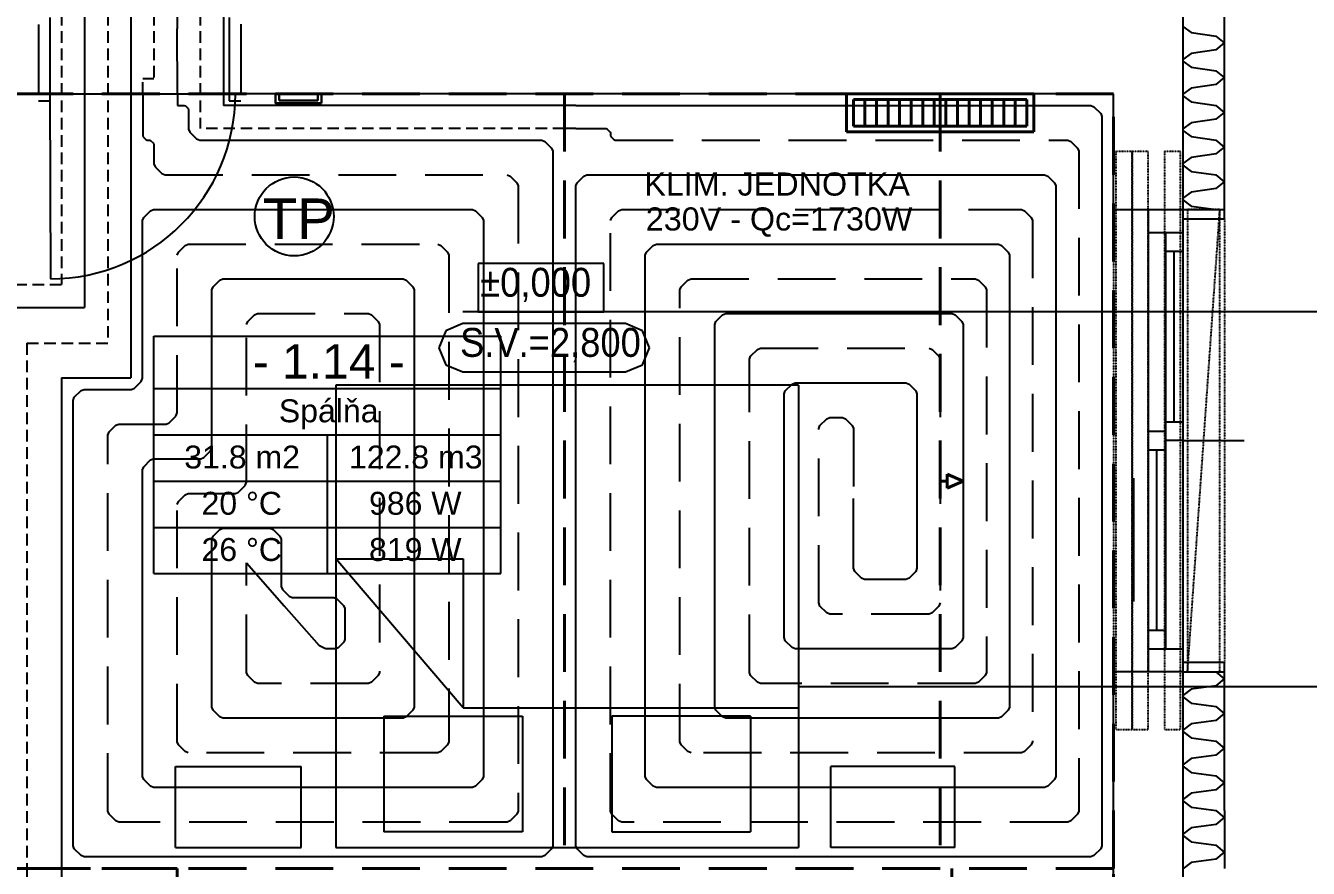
# Model space of a CAD drawing. Header units: millimetres. Extents: x 90740 to 167944, y -39332 to 25855.
# Drawn here: x 102013 to 107561, y -298 to 3347 of the extents above; entities that cross this region are included whole.
import ezdxf

# ---------------------------------------------------------------- set-up
doc = ezdxf.new("R2010")
doc.units = ezdxf.units.MM
for name, pattern in [('Carkovana 0.5x', [0.14, 0.1, -0.04]), ('DASH', [75, 50, -25]), ('TECKOVANA', [0.06, 0, -0.06])]:
    doc.linetypes.add(name, pattern=pattern)
for name, color, linetype in [('1__NP___MIESTNOSTIUK', 7, 'Continuous'), ('1__NP___VYKUROVACIE_TELES_', 7, 'Continuous'), ('DILATA_N___K_RY', 7, 'Continuous'), ('ODVODN__POTRUBIE___PODL__VYK_', 7, 'Continuous'), ('OKRAJOV__DILAT_CIA_PDL', 2, 'Continuous'), ('OKRAJOV__Z_NY_', 7, 'Continuous'), ('PODLAHOVKA', 7, 'Continuous'), ('POLO_KY', 7, 'Continuous'), ('PR_VODN__POTRUBIE___PODL__VYK_', 7, 'Continuous'), ('TABU_KY', 7, 'Continuous'), ('vyk-privod2', 7, 'Continuous'), ('vyk-vratka-ZARIADENIE', 7, 'Continuous'), ('Z_NA_PRECHODOV_CH_POTRUB_', 7, 'Continuous')]:
    doc.layers.add(name, color=color, linetype=linetype)
for name, color, linetype, lineweight in [('vyk_POPIS', 7, 'Continuous', 20), ('XR$1$STANDARD', 252, 'Continuous', 25), ('XR$1$Text 1_50', 252, 'Continuous', 25)]:
    doc.layers.add(name, color=color, linetype=linetype, lineweight=lineweight)
doc.styles.add('ARIAL', font='arial.ttf')
doc.styles.add('ISOCP3', font='arial.ttf')

# ---------------------------------------------------------------- blocks, each defined once
blk = doc.blocks.new('A$C90b3fe5d')
at = {"layer": 'XR$1$STANDARD', "linetype": 'Continuous', "lineweight": -2}
for points in [[(7886.2, 6763.5), (7886.3, 6763.4), (7886.2, 6763.3), (7886.1, 6763.4)], [(7886.2, 6613.5), (7886.3, 6613.4), (7886.2, 6613.3), (7886.1, 6613.4)], [(7886.2, 6463.5), (7886.3, 6463.4), (7886.2, 6463.3), (7886.1, 6463.4)], [(7886.2, 6313.5), (7886.3, 6313.4), (7886.2, 6313.3), (7886.1, 6313.4)], [(7886.2, 6163.5), (7886.3, 6163.4), (7886.2, 6163.3), (7886.1, 6163.4)], [(7886.2, 6013.5), (7886.3, 6013.4), (7886.3, 6013.4), (7886.1, 6013.4), (7886.1, 6013.4)], [(7886.3, 4013.4), (7886.2, 4013.3), (7886.1, 4013.4)], [(7886.2, 3863.5), (7886.3, 3863.4), (7886.2, 3863.3), (7886.1, 3863.4)], [(7886.2, 3713.5), (7886.3, 3713.4), (7886.2, 3713.3), (7886.1, 3713.4)], [(7886.2, 3563.5), (7886.3, 3563.4), (7886.2, 3563.3), (7886.1, 3563.4)], [(7886.2, 3413.5), (7886.3, 3413.4), (7886.2, 3413.3), (7886.1, 3413.4)], [(7886.2, 3263.5), (7886.3, 3263.4), (7886.2, 3263.3), (7886.1, 3263.4)]]:
    blk.add_hatch(color=256, dxfattribs=at).paths.add_polyline_path(points, flags=16)
for p, q in [((7922.2, 5973.4), (7922.2, 7553.4)), ((7742.2, 7513.4), (7742.2, 6013.4)), ((2842.2, 6844.2), (2842.2, 6483.4)), ((3617.2, 6844.2), (3617.2, 6483.4)), ((2792.2, 6813.4), (2792.2, 6513.4)), ((3667.2, 6814.2), (3667.2, 6513.4)), ((7742.2, 6805.2), (7778.2, 6778.2)), ((7778.2, 6778.2), (7886.2, 6763.4)), ((7922.2, 6733.4), (7886.2, 6763.4)), ((7886.2, 6703.4), (7922.2, 6733.4)), ((7778.2, 6688.5), (7742.2, 6661.5)), ((7886.2, 6703.4), (7778.2, 6688.5)), ((7742.2, 6655.2), (7778.2, 6628.2)), ((7778.2, 6628.2), (7886.2, 6613.4)), ((7922.2, 6583.4), (7886.2, 6613.4)), ((7886.2, 6553.4), (7778.2, 6538.5)), ((7886.2, 6553.4), (7922.2, 6583.4)), ((2792.2, 6513.4), (2692.2, 6513.4)), ((2842.2, 6513.4), (2844.4, 5713.4)), ((2842.2, 6513.4), (3617.2, 6513.4)), ((7442.2, 6513.4), (3667.2, 6513.4)), ((7442.2, 6013.4), (7442.2, 6513.4)), ((7778.2, 6538.5), (7742.2, 6511.5)), ((7742.2, 6505.2), (7778.2, 6478.2)), ((2792.2, 6483.4), (2842.2, 6483.4)), ((3617.2, 6483.4), (3667.2, 6483.4)), ((7778.2, 6478.2), (7886.2, 6463.4)), ((7922.2, 6433.4), (7886.2, 6463.4)), ((7778.2, 6388.5), (7742.2, 6361.5)), ((7886.2, 6403.4), (7778.2, 6388.5)), ((7886.2, 6403.4), (7922.2, 6433.4)), ((7742.2, 6355.2), (7778.2, 6328.2)), ((7778.2, 6328.2), (7886.2, 6313.4)), ((7922.2, 6283.4), (7886.2, 6313.4)), ((7886.2, 6253.4), (7922.2, 6283.4)), ((7778.2, 6238.5), (7742.2, 6211.5)), ((7886.2, 6253.4), (7778.2, 6238.5)), ((7742.2, 6205.2), (7778.2, 6178.2)), ((7778.2, 6178.2), (7886.2, 6163.4)), ((7922.2, 6133.4), (7886.2, 6163.4)), ((7886.2, 6103.4), (7778.2, 6088.5)), ((7886.2, 6103.4), (7922.2, 6133.4)), ((7778.2, 6088.5), (7742.2, 6061.5)), ((7742.2, 6055.2), (7778.2, 6028.2)), ((7442.2, 6013.4), (7742.2, 6013.4)), ((7592.2, 6013.4), (7592.2, 4013.4)), ((7742.2, 6013.4), (7742.2, 5973.4)), ((7742.2, 6013.4), (7922.2, 6013.4)), ((7778.2, 6028.2), (7886.2, 6013.4)), ((7886.2, 6013.4), (7886.2, 6013.4)), ((7742.2, 5973.4), (7922.2, 5973.4)), ((7742.2, 5973.4), (7742.2, 4053.4)), ((7592.2, 5913.4), (7742.2, 5913.4)), ((7667.2, 5913.4), (7667.2, 4113.4)), ((7667.2, 5833.4), (7742.2, 5833.4)), ((7704.7, 5093.4), (7704.7, 5833.4)), ((4079.1, 5253.7), (4079.1, 3253.7)), ((6079.1, 5253.7), (4079.1, 5253.7)), ((6079.1, 5253.7), (6079.1, 3253.7)), ((7667.2, 5053.4), (7592.2, 5053.4)), ((7742.2, 5093.4), (7667.2, 5093.4)), ((7742.2, 5013.4), (7667.2, 5013.4)), ((7742.2, 5013.4), (8006.8, 5013.4)), ((7592.2, 4973.4), (7667.2, 4973.4)), ((7629.7, 4193.4), (7629.7, 4973.4)), ((7530.5, 4317.1), (7530.5, 4850.5)), ((4629.1, 3857.5), (4079.1, 4501.5)), ((4079.1, 4501.5), (4629.1, 4501.5)), ((4629.1, 4501.5), (4629.1, 3857.5)), ((7592.2, 4193.4), (7667.2, 4193.4)), ((7592.2, 4113.4), (7742.2, 4113.4)), ((7742.2, 4053.4), (7742.2, 4013.4)), ((7922.2, 4053.4), (7742.2, 4053.4)), ((7922.2, 3413.4), (7922.2, 4053.4)), ((7742.2, 4013.4), (7442.2, 4013.4)), ((7442.2, 1013.4), (7442.2, 4013.4)), ((7742.2, 4013.4), (7742.2, 713.4)), ((7742.2, 4013.4), (7922.2, 4013.4)), ((7922.2, 3983.4), (7886.2, 4013.4)), ((7886.2, 3953.4), (7778.2, 3938.5)), ((7886.2, 3953.4), (7922.2, 3983.4)), ((7778.2, 3938.5), (7742.2, 3911.5)), ((7742.2, 3905.2), (7778.2, 3878.2)), ((4629.1, 3857.5), (4629.1, 3857.5)), ((4629.1, 3857.5), (6079.1, 3857.5)), ((7778.2, 3878.2), (7886.2, 3863.4)), ((7922.2, 3833.4), (7886.2, 3863.4)), ((7886.2, 3803.4), (7922.2, 3833.4)), ((4286.2, 3821.5), (4886.2, 3821.5)), ((4286.2, 3821.5), (4286.2, 3321.5)), ((4886.2, 3821.5), (4886.2, 3321.5)), ((5871.9, 3821.5), (5271.9, 3821.5)), ((5271.9, 3821.5), (5271.9, 3321.5)), ((5871.9, 3821.5), (5871.9, 3321.5)), ((7778.2, 3788.5), (7742.2, 3761.5)), ((7886.2, 3803.4), (7778.2, 3788.5)), ((7742.2, 3755.2), (7778.2, 3728.2)), ((7778.2, 3728.2), (7886.2, 3713.4)), ((7922.2, 3683.4), (7886.2, 3713.4)), ((7886.2, 3653.4), (7922.2, 3683.4)), ((7778.2, 3638.5), (7742.2, 3611.5)), ((7886.2, 3653.4), (7778.2, 3638.5)), ((3385.6, 3603.7), (3929.1, 3603.7)), ((3385.6, 3253.7), (3385.6, 3603.7)), ((3929.1, 3253.7), (3929.1, 3603.7)), ((6219.1, 3253.7), (6219.1, 3603.7)), ((6756.1, 3603.7), (6219.1, 3603.7)), ((6756.1, 3253.7), (6756.1, 3603.7)), ((7742.2, 3605.2), (7778.2, 3578.2)), ((7778.2, 3578.2), (7886.2, 3563.4)), ((7922.2, 3533.4), (7886.2, 3563.4)), ((7886.2, 3503.4), (7778.2, 3488.5)), ((7886.2, 3503.4), (7922.2, 3533.4)), ((7778.2, 3488.5), (7742.2, 3461.5)), ((7742.2, 3455.2), (7778.2, 3428.2)), ((7778.2, 3428.2), (7886.2, 3413.4)), ((7922.2, 3383.4), (7886.2, 3413.4)), ((7922.2, 3413.4), (7922.2, 3413.4)), ((7922.2, 3413.4), (7922.2, 3413.4)), ((7922.2, 3413.4), (7922.2, 3163.4)), ((7778.2, 3338.5), (7742.2, 3311.5)), ((7886.2, 3353.4), (7778.2, 3338.5)), ((7886.2, 3353.4), (7922.2, 3383.4)), ((4886.2, 3321.5), (4286.2, 3321.5)), ((5271.9, 3321.5), (5871.9, 3321.5)), ((7742.2, 3305.2), (7778.2, 3278.2)), ((7778.2, 3278.2), (7886.2, 3263.4)), ((3385.6, 3253.7), (3929.1, 3253.7)), ((4079.1, 3253.7), (6079.1, 3253.7)), ((6756.1, 3253.7), (6219.1, 3253.7)), ((7922.2, 3233.4), (7886.2, 3263.4)), ((7886.2, 3203.4), (7922.2, 3233.4)), ((7778.2, 3188.5), (7742.2, 3161.5)), ((7886.2, 3203.4), (7778.2, 3188.5))]:
    blk.add_line(p, q, dxfattribs=at)
at = {"layer": 'XR$1$STANDARD', "linetype": 'TECKOVANA', "lineweight": -2}
for p, q in [((7452.2, 6263.4), (7452.2, 3763.4)), ((7522.2, 6263.4), (7452.2, 6263.4)), ((7452.2, 6263.4), (7452.2, 6263.4)), ((7522.2, 3763.4), (7522.2, 6263.4)), ((7522.2, 6263.4), (7522.2, 3763.4)), ((7592.2, 6263.4), (7522.2, 6263.4)), ((7522.2, 6263.4), (7522.2, 6263.4)), ((7592.2, 3763.4), (7592.2, 6263.4)), ((7662.2, 6263.4), (7662.2, 3763.4)), ((7732.2, 6263.4), (7662.2, 6263.4)), ((7662.2, 6263.4), (7662.2, 6263.4)), ((7732.2, 3763.4), (7732.2, 6263.4)), ((7442.2, 6013.4), (7442.2, 4013.4)), ((7922.2, 5973.4), (7922.2, 4053.4)), ((7452.2, 3763.4), (7522.2, 3763.4)), ((7522.2, 3763.4), (7592.2, 3763.4)), ((7662.2, 3763.4), (7732.2, 3763.4))]:
    blk.add_line(p, q, dxfattribs=at)
at = {"layer": 'XR$1$STANDARD', "linetype": 'Carkovana 0.5x', "lineweight": -2}
for p, q in [((7902.2, 6013.4), (7762.2, 6013.4)), ((7762.2, 6013.4), (7762.2, 4013.4)), ((7762.2, 4013.4), (7902.2, 6013.4)), ((7902.2, 4013.4), (7902.2, 6013.4)), ((7902.2, 6013.4), (7902.2, 6013.4)), ((7762.2, 4013.4), (7902.2, 4013.4))]:
    blk.add_line(p, q, dxfattribs=at)
at = {"layer": 'XR$1$STANDARD', "linetype": 'Continuous', "lineweight": -2}
blk.add_arc((2844.4, 6513.4), 800, 270, 0, dxfattribs=at)
at = {"layer": 'XR$1$Text 1_50', "linetype": 'Continuous', "lineweight": -2}
for p, q in [((5238.4, 5779.5), (4694.1, 5779.5)), ((4694.1, 5779.5), (4694.1, 5571.2)), ((5238.4, 5571.2), (5238.4, 5779.5)), ((4694.1, 5571.2), (5238.4, 5571.2)), ((4628.3, 5519.5), (4554.7, 5489)), ((5331.1, 5519.5), (4628.3, 5519.5)), ((5404.8, 5489), (5331.1, 5519.5)), ((4554.7, 5489), (4524.1, 5415.4)), ((5435.3, 5415.4), (5404.8, 5489)), ((4524.1, 5415.4), (4554.7, 5341.7)), ((5404.8, 5341.7), (5435.3, 5415.4)), ((4554.7, 5341.7), (4628.3, 5311.2)), ((5331.1, 5311.2), (5404.8, 5341.7)), ((4628.3, 5311.2), (5331.1, 5311.2))]:
    blk.add_line(p, q, dxfattribs=at)
at = {"layer": 'XR$1$Text 1_50', "lineweight": -2, "style": 'ISOCP3', "width": 0.9}
for s, p in [('±0,000', (4703.3, 5635.8)), ('S.V.=2,800', (4615.9, 5375.8))]:
    blk.add_text(s, height=125, dxfattribs=at).set_placement(p)
blk = doc.blocks.new('A$C57FC20A3')
at = {"layer": 'vyk-vratka-ZARIADENIE', "color": 6, "lineweight": 30}
for p, q in [((0, 183, -5790.8), (28.3, 183, -5790.8)), ((28.3, 17, -5790.8), (28.3, 183, -5790.8)), ((0, 17, -5790.8), (28.3, 17, -5790.8)), ((28.3, 17, -5790.8), (28.3, 23, -5790.8))]:
    blk.add_line(p, q, dxfattribs=at)
at = {"layer": 'vyk-vratka-ZARIADENIE', "color": 6, "lineweight": 30, "elevation": -5790.8}
blk.add_lwpolyline([(40, 200), (40, 0), (0, 0), (0, 200)], close=True, dxfattribs=at)
blk = doc.blocks.new('*U331')
at = {"layer": '1__NP___VYKUROVACIE_TELES_', "color": 92, "lineweight": 40}
blk.add_line((0, 57.5), (0, -57.5), dxfattribs=at)
blk = doc.blocks.new('*U332')
at = {"color": 0, "linetype": 'ByBlock', "lineweight": -2, "transparency": 16777216}
for p in [(0, 0), (50, 0), (100, 0), (150, 0), (200, 0), (250, 0), (300, 0), (350, 0), (400, 0), (450, 0), (500, 0), (550, 0), (600, 0), (650, 0), (700, 0)]:
    blk.add_blockref('*U331', p, dxfattribs=at)

msp = doc.modelspace()

# ---------------------------------------------------------------- linework, layer by layer
at = {"layer": '1__NP___MIESTNOSTIUK', "color": 18}
for p, q in [((102567.9, 1777.4), (102567.9, 2004.4)), ((102567.9, 2004.4), (104067.9, 2004.4)), ((104067.9, 1777.4), (104067.9, 2004.4)), ((102567.9, 1577.4), (102567.9, 1777.4)), ((102567.9, 1777.4), (104067.9, 1777.4)), ((102567.9, 1777.4), (104067.9, 1777.4)), ((104067.9, 1577.4), (104067.9, 1777.4)), ((102567.9, 1377.4), (102567.9, 1577.4)), ((102567.9, 1577.4), (104067.9, 1577.4)), ((102567.9, 1577.4), (104067.9, 1577.4)), ((103317.9, 1377.4), (103317.9, 1577.4)), ((104067.9, 1377.4), (104067.9, 1577.4)), ((102567.9, 1177.4), (102567.9, 1377.4)), ((102567.9, 1377.4), (104067.9, 1377.4)), ((102567.9, 1377.4), (104067.9, 1377.4)), ((103317.9, 1177.4), (103317.9, 1377.4)), ((104067.9, 1177.4), (104067.9, 1377.4)), ((102567.9, 977.4), (102567.9, 1177.4)), ((102567.9, 1177.4), (104067.9, 1177.4)), ((102567.9, 1177.4), (104067.9, 1177.4)), ((103317.9, 977.4), (103317.9, 1177.4)), ((104067.9, 977.4), (104067.9, 1177.4)), ((102567.9, 977.4), (104067.9, 977.4))]:
    msp.add_line(p, q, dxfattribs=at)
at = {"layer": '1__NP___VYKUROVACIE_TELES_', "color": 92, "lineweight": 40}
for p, q in [((105562.9, 3052.4), (105562.9, 2887.4)), ((106372.9, 3052.4), (105562.9, 3052.4)), ((106372.9, 2887.4), (106372.9, 3052.4)), ((106342.9, 3027.4), (105592.9, 3027.4)), ((106342.9, 3027.4), (106342.9, 2912.4)), ((105562.9, 2887.4), (106372.9, 2887.4)), ((106342.9, 2912.4), (105592.9, 2912.4))]:
    msp.add_line(p, q, dxfattribs=at)
at = {"layer": 'DILATA_N___K_RY', "color": 95, "linetype": 'DASH', "lineweight": 40, "ltscale": 5}
msp.add_line((104342.9, 3052.4), (104342.9, -297.6), dxfattribs=at)
at = {"layer": 'ODVODN__POTRUBIE___PODL__VYK_', "color": 172, "linetype": 'DASH'}
for p, q in [((102567.9, 3923.2), (102567.9, 3117.7)), ((102367.9, 3773.2), (102367.9, 1974.2)), ((102767.9, 3623.2), (102767.9, 2902.4)), ((102167.9, 3473.2), (102167.9, 2228.2)), ((102519.5, 3052.4), (102519.5, 3117.7)), ((102567.9, 3117.7), (102519.5, 3117.7)), ((102519.5, 3052.4), (102519.5, 3002.4)), ((104342.9, 2902.4), (102767.9, 2902.4)), ((104392.4, 2902.4), (104342.9, 2902.4)), ((101817.9, 2228.2), (102167.9, 2228.2)), ((102017.9, 1974.2), (102367.9, 1974.2)), ((102017.9, 1974.2), (102017.9, -297.6)), ((102017.9, -297.6), (102017.9, -347.6))]:
    msp.add_line(p, q, dxfattribs=at)
for points in [[(102519.5, 3117.7), (102519.5, 3117.7), (102519.5, 3117.7), (102519.5, 3117.7), (102519.5, 3117.7), (102519.5, 3117.7)], [(102567.9, 3117.7), (102567.9, 3117.7), (102567.9, 3117.7), (102567.9, 3117.7), (102567.9, 3117.7), (102567.9, 3117.7)], [(102767.9, 2902.4), (102767.9, 2902.4), (102767.9, 2902.4), (102767.9, 2902.4), (102767.9, 2902.4), (102767.9, 2902.4)], [(102167.9, 2228.2), (102167.9, 2228.2), (102167.9, 2228.2), (102167.9, 2228.2), (102167.9, 2228.2), (102167.9, 2228.2)], [(102017.9, 1974.2), (102017.9, 1974.2), (102017.9, 1974.2), (102017.9, 1974.2), (102017.9, 1974.2), (102017.9, 1974.2)], [(102367.9, 1974.2), (102367.9, 1974.2), (102367.9, 1974.2), (102367.9, 1974.2), (102367.9, 1974.2), (102367.9, 1974.2)]]:
    msp.add_lwpolyline(points, dxfattribs=at)
at = {"layer": 'OKRAJOV__DILAT_CIA_PDL', "color": 95, "linetype": 'DASH', "lineweight": 40, "ltscale": 5}
for points in [[(106717.9, 3052.4), (101967.9, 3052.4), (101967.9, -297.6), (106717.9, -297.6), (106717.9, 3052.4)], [(106017.9, -447.6), (102667.9, -447.6), (102667.9, -297.6), (101967.9, -297.6), (101967.9, -2447.6), (106717.9, -2447.6), (106717.9, -297.6), (106017.9, -297.6), (106017.9, -447.6)]]:
    msp.add_lwpolyline(points, dxfattribs=at)
at = {"layer": 'OKRAJOV__Z_NY_', "color": 80, "linetype": 'DASH', "lineweight": 40, "ltscale": 5}
msp.add_line((105967.9, 3052.4), (105967.9, -297.6), dxfattribs=at)
msp.add_lwpolyline([(105967.9, 1377.4), (105997.9, 1377.4), (105997.9, 1347.4), (106067.9, 1377.4), (105997.9, 1407.4), (105997.9, 1377.4)], dxfattribs=at)
at = {"layer": 'PODLAHOVKA', "color": 12, "ltscale": 5}
for points in [[(102669.5, 3002.4), (102698.6, 3002.4), (102704, 3000.2), (102715.7, 2988.5), (102717.9, 2983.1), (102717.9, 2900.2), (102723.4, 2886.9), (102752.4, 2857.9), (102765.7, 2852.4), (104245.1, 2852.4), (104258.4, 2846.9), (104287.4, 2817.9), (104292.9, 2804.6), (104292.9, -199.8), (104287.4, -213.1), (104258.4, -242.1), (104245.1, -247.6), (102265.7, -247.6), (102252.4, -242.1), (102223.4, -213.1), (102217.9, -199.8), (102217.9, 1726.4), (102223.4, 1739.8), (102252.4, 1768.7), (102265.7, 1774.2), (102470.1, 1774.2), (102483.4, 1779.8), (102512.4, 1808.7), (102517.9, 1822.1), (102517.9, 2504.6), (102523.4, 2517.9), (102552.4, 2546.9), (102565.7, 2552.4), (103945.1, 2552.4), (103958.4, 2546.9), (103987.4, 2517.9), (103992.9, 2504.6), (103992.9, 100.2), (103987.4, 86.9), (103958.4, 57.9), (103945.1, 52.4), (102565.7, 52.4), (102552.4, 57.9), (102523.4, 86.9), (102517.9, 100.2), (102517.9, 1426.4), (102523.4, 1439.8), (102552.4, 1468.7), (102565.7, 1474.2), (102770.1, 1474.2), (102783.4, 1479.8), (102812.4, 1508.7), (102817.9, 1522.1), (102817.9, 2204.6), (102823.4, 2217.9), (102852.4, 2246.9), (102865.7, 2252.4), (103645.1, 2252.4), (103658.4, 2246.9), (103687.4, 2217.9), (103692.9, 2204.6), (103692.9, 400.2), (103687.4, 386.9), (103658.4, 357.9), (103645.1, 352.4), (102865.7, 352.4), (102852.4, 357.9), (102823.4, 386.9), (102817.9, 400.2), (102817.9, 1126.4), (102823.4, 1139.8), (102852.4, 1168.7), (102865.7, 1174.2), (103070.1, 1174.2), (103083.4, 1168.7), (103112.4, 1139.8), (103117.9, 1126.4), (103117.9, 922.1), (103123.4, 908.7), (103152.4, 879.8), (103165.7, 874.2), (103345.1, 874.2), (103358.4, 868.7), (103387.4, 839.8), (103392.9, 826.4), (103392.9, 691.6), (103388.4, 680.7), (103364.6, 656.9), (103353.7, 652.4), (103311.3, 652.4), (103307.5, 653.2), (103286.4, 662.7), (103283.4, 665), (103131.2, 838.3)], [(104392.9, 3002.4), (106620.1, 3002.4), (106633.4, 2996.9), (106662.4, 2967.9), (106667.9, 2954.6), (106667.9, -199.8), (106662.4, -213.1), (106633.4, -242.1), (106620.1, -247.6), (104440.7, -247.6), (104427.4, -242.1), (104398.4, -213.1), (104392.9, -199.8), (104392.9, 2654.6), (104398.4, 2667.9), (104427.4, 2696.9), (104440.7, 2702.4), (106420.1, 2702.4), (106433.4, 2696.9), (106462.4, 2667.9), (106467.9, 2654.6), (106467.9, 100.2), (106462.4, 86.9), (106433.4, 57.9), (106420.1, 52.4), (104740.7, 52.4), (104727.4, 57.9), (104698.4, 86.9), (104692.9, 100.2), (104692.9, 2354.6), (104698.4, 2367.9), (104727.4, 2396.9), (104740.7, 2402.4), (106220.1, 2402.4), (106233.4, 2396.9), (106262.4, 2367.9), (106267.9, 2354.6), (106267.9, 400.2), (106262.4, 386.9), (106233.4, 357.9), (106220.1, 352.4), (105040.7, 352.4), (105027.4, 357.9), (104998.4, 386.9), (104992.9, 400.2), (104992.9, 2054.6), (104998.4, 2067.9), (105027.4, 2096.9), (105040.7, 2102.4), (106020.1, 2102.4), (106033.4, 2096.9), (106062.4, 2067.9), (106067.9, 2054.6), (106067.9, 700.2), (106062.4, 686.9), (106033.4, 657.9), (106020.1, 652.4), (105340.7, 652.4), (105327.4, 657.9), (105298.4, 686.9), (105292.9, 700.2), (105292.9, 1754.6), (105298.4, 1767.9), (105327.4, 1796.9), (105340.7, 1802.4), (105820.1, 1802.4), (105833.4, 1796.9), (105862.4, 1767.9), (105867.9, 1754.6), (105867.9, 1000.2), (105862.4, 986.9), (105833.4, 957.9), (105820.1, 952.4), (105640.7, 952.4), (105627.4, 957.9), (105598.4, 986.9), (105592.9, 1000.2), (105592.9, 1302.4)]]:
    msp.add_lwpolyline(points, dxfattribs=at)
at = {"layer": 'PODLAHOVKA', "color": 172, "linetype": 'DASH', "ltscale": 5}
for points in [[(102519.5, 3002.4), (102519.5, 2871.7), (102521.7, 2866.3), (102534, 2854), (102537.8, 2852.4), (102549.5, 2852.4), (102553.3, 2850.8), (102565.7, 2838.5), (102567.9, 2833.1), (102567.9, 2750.2), (102573.4, 2736.9), (102602.4, 2707.9), (102615.7, 2702.4), (104095.1, 2702.4), (104108.4, 2696.9), (104137.4, 2667.9), (104142.9, 2654.6), (104142.9, -49.8), (104137.4, -63.1), (104108.4, -92.1), (104095.1, -97.6), (102415.7, -97.6), (102402.4, -92.1), (102373.4, -63.1), (102367.9, -49.8), (102367.9, 1576.4), (102373.4, 1589.8), (102402.4, 1618.7), (102415.7, 1624.2), (102620.1, 1624.2), (102633.4, 1629.8), (102662.4, 1658.7), (102667.9, 1672.1), (102667.9, 2354.6), (102673.4, 2367.9), (102702.4, 2396.9), (102715.7, 2402.4), (103795.1, 2402.4), (103808.4, 2396.9), (103837.4, 2367.9), (103842.9, 2354.6), (103842.9, 250.2), (103837.4, 236.9), (103808.4, 207.9), (103795.1, 202.4), (102715.7, 202.4), (102702.4, 207.9), (102673.4, 236.9), (102667.9, 250.2), (102667.9, 1276.4), (102673.4, 1289.8), (102702.4, 1318.7), (102715.7, 1324.2), (102920.1, 1324.2), (102933.4, 1329.8), (102962.4, 1358.7), (102967.9, 1372.1), (102967.9, 2054.6), (102973.4, 2067.9), (103002.4, 2096.9), (103015.7, 2102.4), (103495.1, 2102.4), (103508.4, 2096.9), (103537.4, 2067.9), (103542.9, 2054.6), (103542.9, 550.2), (103537.4, 536.9), (103508.4, 507.9), (103495.1, 502.4), (103015.7, 502.4), (103002.4, 507.9), (102973.4, 536.9), (102967.9, 550.2), (102967.9, 1024.2), (102967.9, 1024.2), (102967.9, 1024.2), (102967.9, 1024.2), (102967.9, 1024.2), (102967.9, 1024.2), (102967.9, 1024.2), (102967.9, 1024.2), (103131.2, 838.3)], [(104392.9, 2902.4), (104523, 2902.4), (104528.5, 2900.1), (104541.3, 2887.3), (104542.9, 2883.4), (104542.9, 2871.3), (104544.5, 2867.4), (104557.3, 2854.7), (104562.8, 2852.4), (106520.1, 2852.4), (106533.4, 2846.9), (106562.4, 2817.9), (106567.9, 2804.6), (106567.9, -49.8), (106562.4, -63.1), (106533.4, -92.1), (106520.1, -97.6), (104590.7, -97.6), (104577.4, -92.1), (104548.4, -63.1), (104542.9, -49.8), (104542.9, 2504.6), (104548.4, 2517.9), (104577.4, 2546.9), (104590.7, 2552.4), (106320.1, 2552.4), (106333.4, 2546.9), (106362.4, 2517.9), (106367.9, 2504.6), (106367.9, 250.2), (106362.4, 236.9), (106333.4, 207.9), (106320.1, 202.4), (104890.7, 202.4), (104877.4, 207.9), (104848.4, 236.9), (104842.9, 250.2), (104842.9, 2204.6), (104848.4, 2217.9), (104877.4, 2246.9), (104890.7, 2252.4), (106120.1, 2252.4), (106133.4, 2246.9), (106162.4, 2217.9), (106167.9, 2204.6), (106167.9, 550.2), (106162.4, 536.9), (106133.4, 507.9), (106120.1, 502.4), (105190.7, 502.4), (105177.4, 507.9), (105148.4, 536.9), (105142.9, 550.2), (105142.9, 1904.6), (105148.4, 1917.9), (105177.4, 1946.9), (105190.7, 1952.4), (105920.1, 1952.4), (105933.4, 1946.9), (105962.4, 1917.9), (105967.9, 1904.6), (105967.9, 850.2), (105962.4, 836.9), (105933.4, 807.9), (105920.1, 802.4), (105490.7, 802.4), (105477.4, 807.9), (105448.4, 836.9), (105442.9, 850.2), (105442.9, 1604.6), (105448.4, 1617.9), (105477.4, 1646.9), (105490.7, 1652.4), (105545.1, 1652.4), (105558.4, 1646.9), (105587.4, 1617.9), (105592.9, 1604.6), (105592.9, 1302.4)]]:
    msp.add_lwpolyline(points, dxfattribs=at)
at = {"layer": 'PR_VODN__POTRUBIE___PODL__VYK_', "color": 12}
for p, q in [((102467.9, 3923.2), (102467.9, 1824.2)), ((102667.9, 3773.2), (102667.9, 3333.2)), ((102267.9, 3623.2), (102267.9, 2128.2)), ((102867.9, 3473.2), (102867.9, 3002.4)), ((102669.5, 3052.4), (102667.9, 3333.2)), ((102669.5, 3052.4), (102669.5, 3002.4)), ((104342.9, 3002.4), (102867.9, 3002.4)), ((104392.9, 3002.4), (104342.9, 3002.4)), ((101817.9, 2128.2), (102267.9, 2128.2)), ((102167.9, 1824.2), (102467.9, 1824.2)), ((102167.9, 1824.2), (102167.9, -297.6)), ((102167.9, -297.6), (102167.9, -347.6))]:
    msp.add_line(p, q, dxfattribs=at)
for points in [[(102667.9, 3333.2), (102667.9, 3333.2)], [(102669.5, 3052.4), (102669.5, 3052.4)], [(102867.9, 3002.4), (102867.9, 3002.4), (102867.9, 3002.4), (102867.9, 3002.4), (102867.9, 3002.4), (102867.9, 3002.4)], [(102267.9, 2128.2), (102267.9, 2128.2), (102267.9, 2128.2), (102267.9, 2128.2), (102267.9, 2128.2), (102267.9, 2128.2)], [(102167.9, 1824.2), (102167.9, 1824.2), (102167.9, 1824.2), (102167.9, 1824.2), (102167.9, 1824.2), (102167.9, 1824.2)], [(102467.9, 1824.2), (102467.9, 1824.2), (102467.9, 1824.2), (102467.9, 1824.2), (102467.9, 1824.2), (102467.9, 1824.2)]]:
    msp.add_lwpolyline(points, dxfattribs=at)
at = {"layer": 'TABU_KY', "color": 5}
for p, q in [((108500.1, 2109.3), (103904, 2109.3)), ((108500.1, 488.2), (105354.8, 488.2))]:
    msp.add_line(p, q, dxfattribs=at)
at = {"layer": 'vyk-privod2'}
msp.add_circle((103174.4, 2522.1, 23163.2), 170.9, dxfattribs=at)
at = {"layer": 'Z_NA_PRECHODOV_CH_POTRUB_', "color": 2}
for p, q in [((102467.9, 3052.4), (102467.9, 3052.4)), ((102767.9, 3052.4), (102767.9, 3052.4)), ((104342.9, 3052.4), (104342.9, 3052.4)), ((102767.9, 2902.4), (102767.9, 2902.4)), ((104342.9, 2902.4), (104342.9, 2902.4)), ((102167.9, 1824.2), (102167.9, 1824.2)), ((102467.9, 1824.2), (102467.9, 1824.2)), ((102167.9, -297.6), (102167.9, -297.6))]:
    msp.add_line(p, q, dxfattribs=at)

# ---------------------------------------------------------------- block references
at = {"linetype": 'Continuous'}
msp.add_blockref('A$C90b3fe5d', (99275.7, -3461), dxfattribs=at)
msp.add_blockref('*U332', (105592.9, 2969.9))
at = {"layer": 'vyk-vratka-ZARIADENIE', "rotation": 269.9999960982775}
msp.add_blockref('A$C57FC20A3', (103092.9, 3052.4, 5790.8), dxfattribs=at)

# ---------------------------------------------------------------- texts
at = {"layer": '1__NP___MIESTNOSTIUK', "color": 18, "style": 'ARIAL'}
for s, height, p in [('- 1.14 -', 148.72, (102994.9, 1820.9)), ('Spálňa', 99.15, (103107.9, 1631.9)), ('31.8 m2', 99.15, (102698.9, 1431.9)), ('122.8 m3', 99.15, (103411.4, 1431.9)), ('20 °C', 99.15, (102773.4, 1231.9)), ('986 W', 99.15, (103497.9, 1231.9)), ('26 °C', 99.15, (102773.4, 1031.9)), ('819 W', 99.15, (103497.9, 1031.9))]:
    msp.add_text(s, height=height, dxfattribs=at).set_placement(p)
at = {"layer": 'POLO_KY', "color": 7, "style": 'ARIAL'}
for s, p in [('KLIM. JEDNOTKA', (104688.6, 2612.3)), ('230V - Qc=1730W', (104695, 2461.3))]:
    msp.add_text(s, height=100, dxfattribs=at).set_placement(p)
at = {"layer": 'vyk_POPIS', "lineweight": 35, "style": 'ARIAL'}
msp.add_text('TP', height=175, rotation=360, dxfattribs=at).set_placement((103037.9, 2424.8, 23163.2))

doc.saveas('drawing.dxf')
